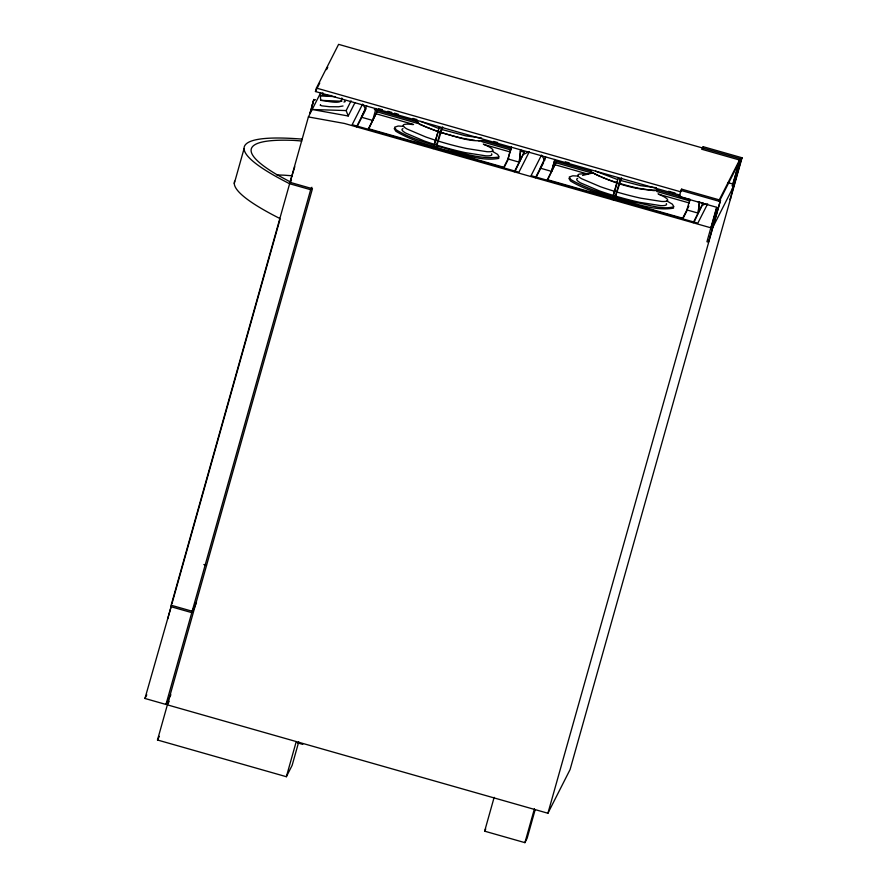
<?xml version="1.0" encoding="UTF-8"?>
<svg xmlns="http://www.w3.org/2000/svg" width="887" height="887" viewBox="0 0 887 887"><rect width="100%" height="100%" fill="white"/><g stroke="black" fill="none" stroke-linecap="round" stroke-linejoin="round"><path stroke-width="1.33" d="M311.027 110.043L309.951 113.325L313.765 99.688L315.273 99.81L313.854 99.51L311.315 109.09M520.569 149.992L519.194 162.155L507.985 158.961L511.267 147.275M519.327 161.889L520.702 149.726M699.333 202.303L698.102 213.113L686.893 209.92L689.942 199.265M698.235 212.847L699.466 202.036M234.279 183.465L244.058 148.683M170.892 694.743L165.969 704.455L144.947 698.468L171.601 604.967L167.698 618.882M298.731 741.887L292.145 765.326L286.368 776.713L157.487 740.002L312.446 188.72L290.027 182.334L308.399 116.94L320.728 92.658M679.741 195.073L315.45 91.516L316.415 88.068L338.601 44.35L741.41 159.05L742.053 157.775L703.191 146.71L702.548 147.974L702.16 149.36L739.536 160.004L738.561 163.441M171.989 603.57L279.959 219.499M294.783 166.745L290.027 182.334M313.854 99.51L311.958 106.285M165.969 704.455L311.049 188.321M376.033 108.458L372.618 120.41L361.397 117.206L366.697 105.863M368.438 129.569L376.975 111.795L417.522 123.348M435.75 147.974L441.382 128.216L439.143 127.584L433.133 148.65L438.544 130.444M286.368 776.713L296.247 741.565M511.4 147.009L508.118 158.695L503.772 167.266L436.038 147.974L442.68 126.896M514.97 171.402L524.228 152.231L520.281 151.112M554.807 159.671L551.526 171.368L540.305 168.164L545.605 156.822M551.659 171.102L554.94 159.416M547.346 180.527L555.883 162.753L592.505 173.187M617.452 181.403L612.706 198.289L547.312 179.662L555.883 162.753M612.041 199.608L618.051 178.542L620.29 179.174L614.281 200.24L621.587 177.855M535.183 809.631L527.133 838.27L524.916 842.65L484.635 831.174L494.148 797.335M720.521 200.229L708.447 242.151L706.95 241.73L716.641 207.27L679.265 196.626L681.016 190.428L681.659 189.153L720.521 200.229L547.922 813.246L167.366 704.855L169.24 701.185M681.659 189.153L680.628 191.803L316.415 88.068M702.493 149.193L703.191 146.71M693.889 222.36L703.136 203.19L697.869 201.693M524.916 842.65L534.429 808.811M711.319 227.205L716.907 207.325M732.218 186.026L738.816 163.552L732.862 184.762M741.41 159.05L729.979 199.708L730.622 198.433M742.053 157.775L570.097 769.528L547.922 813.246M315.45 91.516L319.763 83.012M326.538 69.652L327.769 67.224M291.479 180.072L289.628 183.72L171.147 605.244L192.169 611.232L196.482 602.739M346.152 110.576L312.18 109.5L348.203 115.997L346.152 110.576L351.086 100.841M311.891 187.279L310.661 189.707L289.628 183.72A312.767 41.367 15.7 0 1 301.946 139.104M348.203 115.997L354.9 102.792M356.519 126.83L365.821 108.491M357.184 126.453L365.233 110.576M376.975 111.795L368.404 128.704L433.798 147.331M144.947 698.468L146.787 694.831M195.473 605.344L191.78 612.629L170.759 606.641M157.487 740.002L159.361 736.332M504.415 166.911L508.706 158.463M514.316 171.768L524.228 152.231M541.513 155.07L531.069 175.659L697.836 223.158L707.66 203.777M535.426 177.788L545.339 158.252M536.092 177.411L543.52 162.753M702.16 149.36L702.803 148.085M679.265 196.626L679.908 195.362M688.844 206.083L682.68 218.224L614.946 198.932M682.713 219.078L687.004 210.629M693.224 222.726L703.136 203.19M718.692 201.072L740.091 158.906M719.557 200.905L739.115 162.354M711.507 226.551L710.864 227.815L344.422 123.448L308.399 116.94M713.004 226.972L733.893 185.793L732.396 185.372L733.039 184.097L727.717 182.578M484.635 831.174L485.754 828.99M732.174 189.064L733.893 185.793M320.573 104.688L320.196 105.231L321.793 105.819L329.498 106.706L338.59 106.773L343.047 105.974M523.652 154.305L529.373 151.61L518.917 172.2L352.161 124.701L362.606 104.112L365.854 109.356M702.559 205.263L705.985 203.644M483.714 140.39C468.868 142.408 453.789 135.644 439.442 132.141M658.42 190.151C635.724 190.749 612.063 182.511 591.784 172.333L591.152 170.991M341.794 97.98C343.735 105.952 324.997 100.309 320.684 100.353L320.34 95.231L331.627 95.563M343.912 102.083L345.265 101.595L344.644 101.018M498.838 158.385C480.344 161.711 461.451 153.263 443.411 149.626C427.212 144.492 410.404 140.135 395.802 131.209L394.194 128.582M673.543 208.146C654.196 211.405 634.46 202.691 615.645 198.621M582.548 175.449L592.061 173.12M481.641 137.984L466.041 135.911L441.549 129.413M656.347 187.745L640.747 185.671L619.958 180.294M320.573 95.984L335.153 96.605M320.684 100.353L341.872 101.251M403.64 126.309L398.108 126.043L394.582 127.207L396.19 129.835C407.798 137.03 421.015 141.077 433.943 145.224M578.346 176.07L572.814 175.803L569.288 176.968L570.884 179.595C590.531 191.06 613.061 196.326 634.815 202.314C647.565 204.198 661.081 210.119 673.932 206.771L672.324 204.143L666.858 200.961M301.757 140.989L293.874 140.401A305.461 40.403 15.7 0 0 276.589 174.484L290.481 182.046M291.989 175.77L284.095 175.182A305.461 40.403 15.7 0 0 276.888 174.983M413.165 124.612L409.217 124.169A41.345 5.466 15.7 0 0 407.022 129.003L425.572 136.897A49.384 6.531 15.7 0 0 466.296 148.473L486.963 151.71A41.345 5.466 15.7 0 0 489.147 146.876L483.326 144.06M474.6 140.357L463.402 138.427A36.057 4.768 15.7 0 1 433.665 129.979L426.835 127.351M587.87 174.373L583.912 173.93A41.345 5.466 15.7 0 0 581.728 178.764L600.266 186.658A49.384 6.531 15.7 0 0 641.002 198.233L661.669 201.471A41.345 5.466 15.7 0 0 663.853 196.637L658.032 193.821M681.016 190.428L719.878 201.493M378.483 108.635L382.452 109.766M387.752 111.274L391.721 112.405M394.371 113.159L398.341 114.29M412.898 118.437L416.868 119.568M493.638 141.432L497.607 142.563M565.341 161.855L569.31 162.986M668.576 191.259L675.184 193.144M374.358 109.544L417.943 121.962M483.437 140.612L511.067 148.484M554.586 160.88L591.574 171.413M657.09 190.073L689.975 199.442M481.807 141.654L511.023 149.981M656.724 191.481L689.931 200.939M376.398 113.869L413.564 124.446M483.903 144.481L510.446 152.043M555.306 164.827L588.491 174.273M658.83 194.308L689.354 203.001M203.844 564.52L206.471 565.274M297.444 742.862L302.766 744.381M617.485 179.54L595.532 171.147M613.183 197.868C598.603 193.288 583.613 189.031 570.496 180.97L568.9 178.342M436.404 145.978C456.783 150.868 478.16 160.103 499.226 157.01L497.629 154.393L492.152 151.2M439.187 128.648L420.826 121.386M438.311 131.753L419.95 124.479L417.078 122.572L416.447 121.231M601.541 177.112L608.371 179.739A36.057 4.768 15.7 0 0 616.709 182.5M600.399 176.668L594.822 173.974A30.18 3.991 15.7 0 1 592.716 172.521M425.693 126.908L420.116 124.213A30.18 3.991 15.7 0 1 417.478 122.162M542.168 156.112L544.762 160.314M322.824 92.703L322.879 94.887M279.86 218.501A312.767 41.367 15.7 0 1 234.645 181.192M666.314 203.589A41.345 5.466 15.7 0 1 660.505 205.607L639.837 202.369A49.384 6.531 15.7 0 1 599.113 190.794L580.564 182.899A41.345 5.466 15.7 0 1 577.703 178.409M656.879 190.295A30.18 3.991 15.7 0 1 653.187 190.561L638.097 188.188A36.057 4.768 15.7 0 1 619.193 183.265M491.609 153.828A41.345 5.466 15.7 0 1 485.799 155.846L465.143 152.608A49.384 6.531 15.7 0 1 424.407 141.033L405.858 133.139A41.345 5.466 15.7 0 1 402.997 128.648M481.286 140.734A30.18 3.991 15.7 0 1 478.481 140.8"/></g></svg>
